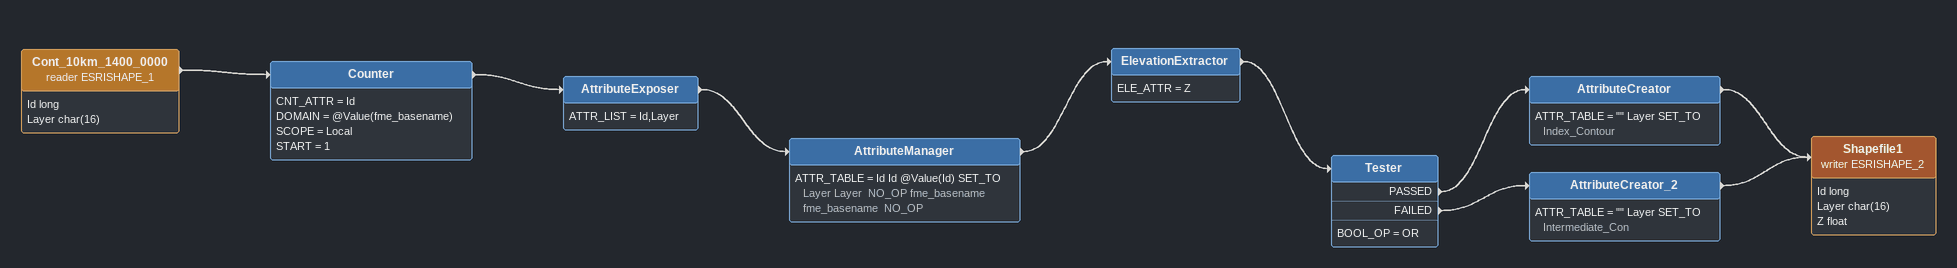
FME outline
Cont_10km_1400_0000 (reader ESRISHAPE_1)
    attributes: Id long, Layer char(16)
    -> Counter
Counter
    CNT_ATTR = Id
    DOMAIN = @Value(fme_basename)
    SCOPE = Local
    START = 1
    -> AttributeExposer
AttributeExposer
    ATTR_LIST = Id,Layer
    -> AttributeManager
AttributeManager
    ATTR_TABLE = Id Id @Value(Id) SET_TO Layer Layer  NO_OP fme_basename fme_basename  NO_OP
    -> ElevationExtractor
ElevationExtractor
    ELE_ATTR = Z
    -> Tester
Tester
    BOOL_OP = OR
    PASSED -> AttributeCreator
    FAILED -> AttributeCreator_2
AttributeCreator
    ATTR_TABLE = "" Layer SET_TO Index_Contour
    -> Shapefile1 (writer ESRISHAPE_2)
AttributeCreator_2
    ATTR_TABLE = "" Layer SET_TO Intermediate_Con
    -> Shapefile1 (writer ESRISHAPE_2)
Shapefile1 (writer ESRISHAPE_2)
    attributes: Id long, Layer char(16), Z float
